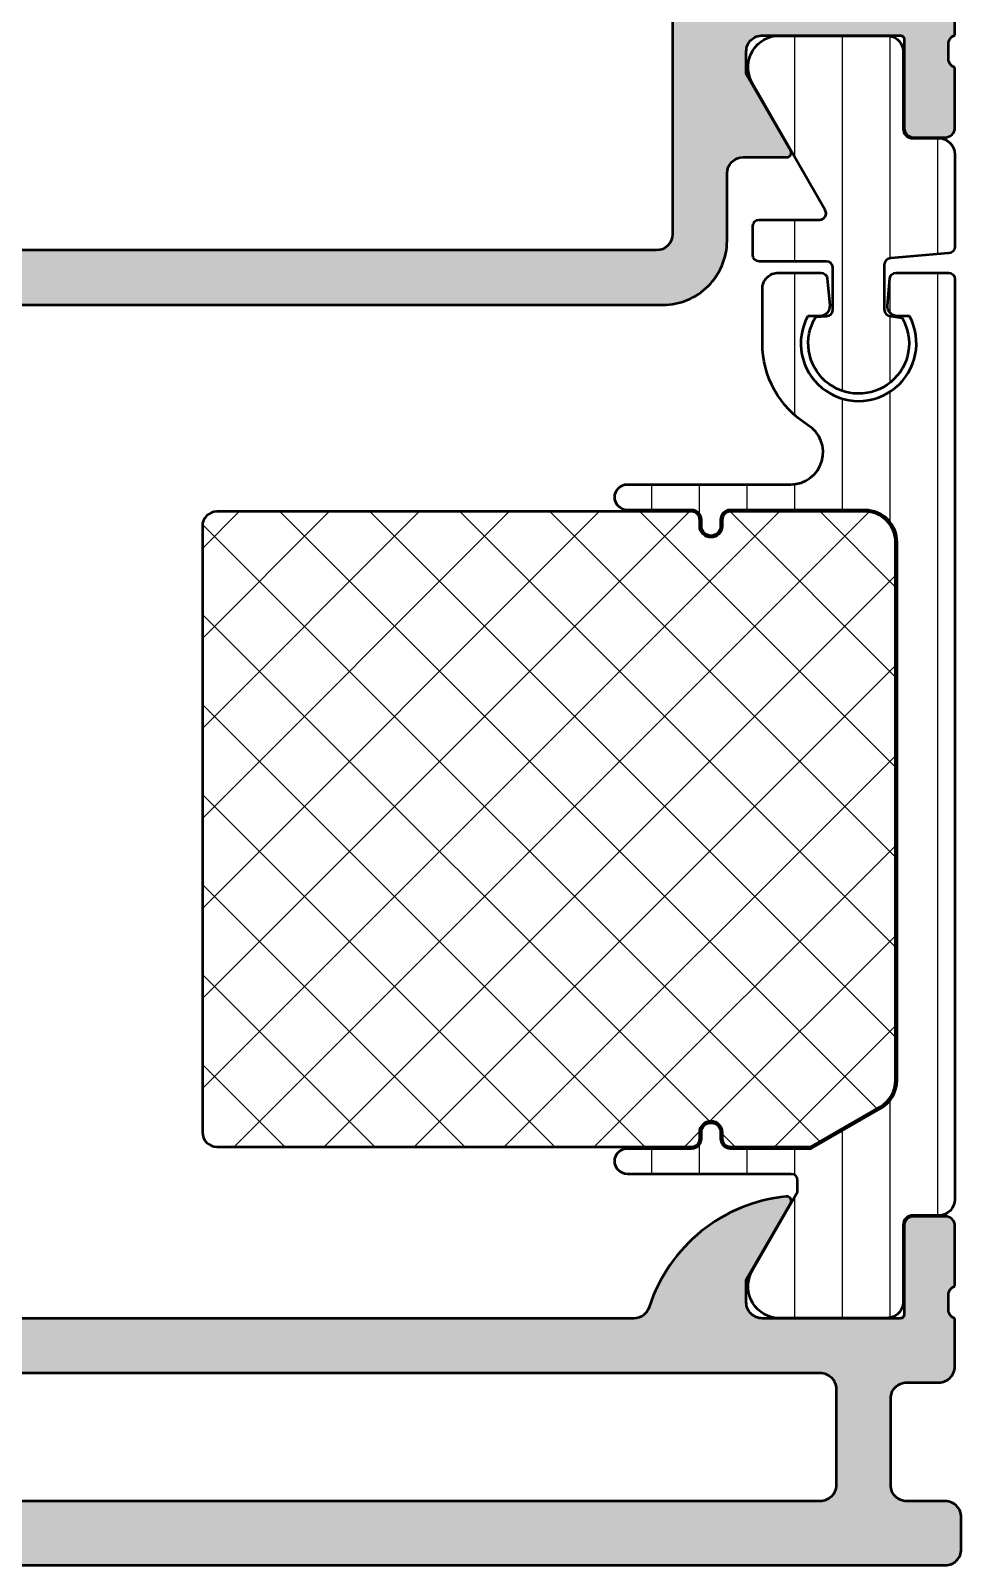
# Model space of a CAD drawing. Extents: x 20 to 78, y 3 to 75.
# Drawn here: x 49 to 78, y 3 to 50.85 of the extents above; entities that cross this region are included whole.
import ezdxf

# ---------------------------------------------------------------- set-up
doc = ezdxf.new("R2010")
doc.units = 0
for name, color, linetype, lineweight in [('0S-Alu contour', 7, 'Continuous', 50), ('0S-Alu hatch', 252, 'Continuous', 25), ('0S-Plastic contour', 254, 'Continuous', 50), ('0S-Plastic hatch', 253, 'Continuous', 25), ('0S-PT contour', 91, 'Continuous', 50), ('0S-PT hatch', 103, 'Continuous', 25)]:
    doc.layers.add(name, color=color, linetype=linetype, lineweight=lineweight)
pattern_1 = [(90, (0, 0), (-1.4859, 0), [])]

# ---------------------------------------------------------------- blocks, each defined once
blk = doc.blocks.new('398150__D2F0867B_CA79_4D83_AA23_D057F32A120A_')
at = {"layer": '0S-Alu hatch'}
h = blk.add_hatch(color=256, dxfattribs=at)
edge = h.paths.add_edge_path()
edge.add_line((30.00026401343132, 74.50000104445732), (30.00026401343133, 67.00000104445695))
edge.add_ellipse((29.50029453007857, 66.99997052501573), major_axis=(-0.4999694842842503, 0), ratio=1, start_angle=89.9930054588263, end_angle=180.0034974838206, ccw=False)
edge.add_line((29.50023349491744, 66.500001044457), (20.50026401342631, 66.50000104445625))
edge.add_arc((20.50026401343114, 66.00000104073133), 0.5000000037249209, 90.00000000055367, 179.993005887432)
edge.add_line((20.00026401343151, 66.00006207587792), (20.00026401343143, 65.70002851026636))
edge.add_arc((20.50026401366356, 65.7000285102766), 0.5000000002321201, 180, 269.9982514709469)
edge.add_line((20.50024875486903, 65.2000285102773), (23.00000000000023, 65.20002851027718))
edge.add_line((23.00000000000023, 65.20002851027718), (23.00000000000035, 58.50003040446583))
edge.add_ellipse((22.4749758030479, 58.0000229818307), major_axis=(-0.7250226410780544, 0), ratio=1, start_angle=136.3989482371629, end_angle=223.6019249855894, ccw=False)
edge.add_line((23.00000762035857, 57.50002356094377), (22.99999999875553, 50.69907664726284))
edge.add_ellipse((22.92116355221252, 50.43155605526973), major_axis=(-0.2788950563274118, 0), ratio=1, start_angle=178.8354106259032, end_angle=253.58012358051332, ccw=False)
edge.add_line((23.20000099875554, 50.42588764727137), (23.20000099875553, 49.97229364727136))
edge.add_ellipse((22.92113290311235, 49.96663298779428), major_axis=(-0.2789255417371579, 0), ratio=1, start_angle=106.4245945553576, end_angle=181.1628700728891, ccw=False)
edge.add_line((22.99999999875554, 49.69908964727134), (22.99999999875553, 47.81907864726282))
edge.add_arc((23.29999999875552, 47.81907864726282), 0.2999999999999971, 180, 270.0000000000013)
edge.add_line((23.29999999875553, 47.51907864726283), (24.27997431779831, 47.51907864726283))
edge.add_arc((24.27997431779831, 47.81907864726284), 0.3000000000000043, 270.0000000000013, 360)
edge.add_line((24.57997431779831, 47.81907864726284), (24.57997431779831, 50.57907664726283))
edge.add_ellipse((24.69997431774081, 50.57907664726283), major_axis=(-0.1199999999424967, 0), ratio=1, start_angle=269.9999999999983, end_angle=360, ccw=False)
edge.add_line((24.69997431774081, 50.69907664720533), (29.00000000000031, 50.69909748777376))
edge.add_ellipse((29.000010320111, 50.19910780788475), major_axis=(-0.4999896799955189, 0), ratio=1, start_angle=179.9988173777202, end_angle=270.00118262198185, ccw=False)
edge.add_line((29.50000000000001, 50.19909748777415), (29.49999999999988, 49.49908528074347))
edge.add_line((29.49999999999988, 49.49908528074347), (28.11175537109272, 47.09457478269572))
edge.add_arc((28.23870596663834, 47.03788439617878), 0.1390332824644127, 155.9366245846284, 266.6097434881934)
edge.add_line((28.23048400878849, 46.89909443601615), (29.59999999875592, 46.89909443601576))
edge.add_ellipse((29.59999999875615, 46.3990944360168), major_axis=(-0.4999999999989626, 0), ratio=1, start_angle=180, end_angle=270.0000000000257, ccw=False)
edge.add_line((30.0999999987551, 46.39909443601681), (30.09999999875603, 44.29876967261841))
edge.add_arc((32.09999999875595, 44.2987696726181), 1.999999999999914, 180, 269.9999999999876)
edge.add_line((32.09999999875551, 42.29876967261819), (68.70000305175542, 42.29876967261779))
edge.add_arc((68.70000305175616, 44.29876967261841), 2.000000000000618, 269.9999999999789, 360)
edge.add_line((70.70000305175677, 44.29876967261841), (70.70000305175678, 46.39909443601569))
edge.add_ellipse((71.20000305175651, 46.39909443601597), major_axis=(-0.49999999999973, 0), ratio=1, start_angle=270.00000000004724, end_angle=360, ccw=False)
edge.add_line((71.2000030517561, 46.89909443601569), (72.56953430175747, 46.89909443601581))
edge.add_arc((72.56129753257002, 47.03789339212072), 0.1390431392858264, 273.3961299493354, 384.0575019778553)
edge.add_line((72.68826293945314, 47.09457478269528), (71.30001831054585, 49.49908528074314))
edge.add_line((71.30001831054585, 49.49908528074314), (71.30001831054632, 50.199097487784))
edge.add_ellipse((71.8000030538529, 50.19911274795955), major_axis=(-0.4999847435394781, 0), ratio=1, start_angle=-90.00699432659928, end_angle=0.0017487408159126971, ccw=False)
edge.add_line((71.80006408900441, 50.69909748777362), (76.10002873271398, 50.69907664720528))
edge.add_ellipse((76.100028732714, 50.57907664720527), major_axis=(-0.1199999999999974, 0), ratio=1, start_angle=180, end_angle=270.00000000000676, ccw=False)
edge.add_line((76.220028732714, 50.57907664720527), (76.22002873271398, 47.81907864720526))
edge.add_arc((76.52002873271398, 47.81907864720525), 0.2999999999999943, 180, 270)
edge.add_line((76.52002873271398, 47.51907864720526), (77.50000305175676, 47.51907864720527))
edge.add_arc((77.50000305175678, 47.81907864720527), 0.3000000000000078, 269.9999999999973, 360)
edge.add_line((77.80000305175679, 47.81907864720527), (77.80000305175678, 49.69908964721379))
edge.add_ellipse((77.87887014739992, 49.96663298773672), major_axis=(-0.2789255417371315, 0), ratio=1, start_angle=-1.1628700728924741, end_angle=73.57540544464848, ccw=False)
edge.add_line((77.60000205175677, 49.97229364721381), (77.60000205175677, 50.42588764721378))
edge.add_ellipse((77.87883949829981, 50.43155605521215), major_axis=(-0.2788950563274235, 0), ratio=1, start_angle=-73.58012358050843, end_angle=1.16458937409692, ccw=False)
edge.add_line((77.80000305175678, 50.69907664720527), (77.80000305175827, 59.50001630324557))
edge.add_arc((76.80000305164091, 59.50001630324512), 1.000000000117344, 0, 90.00087426481947)
edge.add_line((76.79998779284129, 60.50001630324605), (76.30000305175736, 60.50001630324591))
edge.add_line((76.30000305175736, 60.50001630324591), (76.30000305175794, 58.00001630324593))
edge.add_ellipse((75.29991565428485, 58.00010370070825), major_axis=(-1.000087401291919, 0), ratio=1, start_angle=90.00501389831152, end_angle=179.9949929319336, ccw=False)
edge.add_line((75.30000317096703, 57.00001630324559), (73.99995434284199, 57.00001630324594))
edge.add_ellipse((74.00001314057084, 58.00007510097467), major_axis=(-1.000058799457211, 0), ratio=1, start_angle=0.0033686637580103707, end_angle=89.99663133636528, ccw=False)
edge.add_line((72.99995434284212, 58.00001630324366), (72.99995434284197, 65.00001630464119))
edge.add_ellipse((73.52492478227374, 65.49998470621253), major_axis=(-0.7249568020558169, 0), ratio=1, start_angle=-43.60785378749159, end_angle=43.602621782706706, ccw=False)
edge.add_line((73.00000000000021, 66.00000104374767), (72.99999999999945, 72.00000104445623))
edge.add_ellipse((74.00005492741286, 71.99994611704346), major_axis=(-1.000054928921843, 0), ratio=1, start_angle=270.00314693606, end_angle=359.99685306376585, ccw=False)
edge.add_line((74.00000000000036, 73.00000104445687), (75.30000305175837, 73.00000104445633))
edge.add_ellipse((75.29997722375064, 71.99997521644913), major_axis=(-1.00002582834073, 0), ratio=1, start_angle=180.0014797973691, end_angle=269.99852020238484, ccw=False)
edge.add_line((76.30000305175784, 72.00000104445257), (76.30000305175724, 70.5000010444568))
edge.add_line((76.30000305175724, 70.5000010444568), (76.89999389648327, 70.50000104445729))
edge.add_line((76.89999389648327, 70.50000104445729), (78.00000000000045, 71.60000714797133))
edge.add_line((78.00000000000045, 71.60000714797133), (78, 75.00000104445695))
edge.add_line((78, 75.00000104445695), (30.5002640134316, 75.00000104445675))
edge.add_arc((30.50028493701999, 74.49998012086807), 0.5000209240264388, 90.00239756628095, 179.9976024336429)
edge = h.paths.add_edge_path()
edge.add_ellipse((32.20029758276723, 72.49998883742502), major_axis=(-0.5000305185099218, 0), ratio=1, start_angle=270.003496844035, end_angle=359.99650315784504, ccw=False)
edge.add_line((32.20026706518374, 73.00001935500367), (70.80001220309043, 72.99998883763575))
edge.add_ellipse((70.80004272253704, 72.50001935407288), major_axis=(-0.499969484494379, 0), ratio=1, start_angle=179.9930054594119, end_angle=270.00349748442494, ccw=False)
edge.add_line((71.3000122033059, 72.49995831891688), (71.30001220703129, 56.80001172560853))
edge.add_arc((72.80001220703072, 56.80001172560853), 1.499999999999431, 180, 270.0000000000005)
edge.add_line((72.80001220703073, 55.30001172560909), (75.3000030517578, 55.30001172560909))
edge.add_ellipse((75.30000305175776, 54.80001172560949), major_axis=(-0.4999999999996101, 0), ratio=1, start_angle=180, end_angle=269.9999999999951, ccw=False)
edge.add_line((75.80000305175736, 54.80001172560943), (75.80000305175713, 52.89909748777348))
edge.add_ellipse((75.30000305175753, 52.89909748777348), major_axis=(-0.499999999999595, 0), ratio=1, start_angle=90.00000000000807, end_angle=180, ccw=False)
edge.add_line((75.3000030517576, 52.39909748777389), (70.00092949662229, 52.39909748777379))
edge.add_arc((70.0009274475944, 51.39818835071697), 1.000909137058925, 89.99988270598647, 180.0001172906019)
edge.add_line((69.00001831053758, 51.39818630168687), (69.00000305175676, 44.49874220679731))
edge.add_ellipse((68.49999232068394, 44.49878345703477), major_axis=(-0.5000107327743628, 0), ratio=1, start_angle=90.0012296638372, end_angle=179.9952731724382, ccw=False)
edge.add_line((68.50000305175561, 43.99877272437556), (32.29999795146663, 43.99877272437539))
edge.add_ellipse((32.30000868249467, 44.49878140969596), major_axis=(-0.5000086854357254, 0), ratio=1, start_angle=0.004726827561796654, end_angle=89.99877033612711, ccw=False)
edge.add_line((31.79999999876049, 44.4987401596273), (31.79998473998023, 51.39909849235003))
edge.add_arc((30.80001000428273, 51.39907729498472), 0.9999747359221768, 0.0012145502538139, 90.0014491386028)
edge.add_line((30.79998471268178, 52.39905203058706), (25.20000326079588, 52.40035079152082))
edge.add_ellipse((25.20000326079585, 52.90035079152067), major_axis=(-0.4999999999998508, 0), ratio=1, start_angle=0, end_angle=90.00000000000409, ccw=False)
edge.add_line((24.70000326079599, 52.90035079152062), (24.70000326079591, 54.20001562593386))
edge.add_line((24.70000326079591, 54.20001562593386), (25.5000076203586, 55.000019985496))
edge.add_line((25.5000076203586, 55.000019985496), (25.50000762035863, 61.00002598385842))
edge.add_line((25.50000762035863, 61.00002598385842), (24.70000326079619, 61.80003034342095))
edge.add_line((24.70000326079619, 61.80003034342095), (24.70001455071076, 64.30001429658894))
edge.add_ellipse((25.20001455071041, 64.30001325148731), major_axis=(-0.5000000000007426, 0), ratio=1, start_angle=270.00000000014575, end_angle=359.9998802401752, ccw=False)
edge.add_line((25.20001455070914, 64.80001325148805), (30.70026706512218, 64.80001325141924))
edge.add_arc((30.70027874519626, 65.80000157141228), 0.9999883200612565, 269.9993307732342, 360.000669226757)
edge.add_line((31.70026706518931, 65.80001325148848), (31.70026706518857, 72.5000193549921))
at = {"layer": '0S-Alu contour', "color": 7}
for points in [[(76.30000305175784, 72.00000104445257), (76.30000305175724, 70.5000010444568), (76.89999389648327, 70.50000104445729), (78.00000000000045, 71.60000714797133), (78, 75.00000104445695), (30.5002640134316, 75.00000104445675)], [(30.00026401343132, 74.50000104445732), (30.00026401343133, 67.00000104445695)], [(32.20026706518374, 73.00001935500367), (70.80001220309043, 72.99998883763575)], [(74.00000000000036, 73.00000104445687), (75.30000305175837, 73.00000104445633)], [(31.70026706518931, 65.80001325148848), (31.70026706518857, 72.5000193549921)], [(71.3000122033059, 72.49995831891688), (71.30001220703129, 56.80001172560853)], [(73.00000000000021, 66.00000104374767), (72.99999999999945, 72.00000104445623)], [(29.50023349491744, 66.500001044457), (20.50026401342631, 66.50000104445625)], [(20.00026401343151, 66.00006207587792), (20.00026401343143, 65.70002851026636)], [(20.50024875486903, 65.2000285102773), (23.00000000000023, 65.20002851027718), (23.00000000000035, 58.50003040446583)], [(25.20001455070914, 64.80001325148805), (30.70026706512218, 64.80001325141924)], [(72.99995434284212, 58.00001630324366), (72.99995434284197, 65.00001630464119)], [(24.70000326079599, 52.90035079152062), (24.70000326079591, 54.20001562593386), (25.5000076203586, 55.000019985496), (25.50000762035863, 61.00002598385842), (24.70000326079619, 61.80003034342095), (24.70001455071076, 64.30001429658894)], [(76.79998779284129, 60.50001630324605), (76.30000305175736, 60.50001630324591), (76.30000305175794, 58.00001630324593)], [(77.80000305175678, 50.69907664720527), (77.80000305175827, 59.50001630324557)], [(23.00000762035857, 57.50002356094377), (22.99999999875553, 50.69907664726284)], [(75.30000317096703, 57.00001630324559), (73.99995434284199, 57.00001630324594)], [(72.80001220703073, 55.30001172560909), (75.3000030517578, 55.30001172560909)], [(75.80000305175736, 54.80001172560943), (75.80000305175713, 52.89909748777348)], [(30.79998471268178, 52.39905203058706), (25.20000326079588, 52.40035079152082)], [(75.3000030517576, 52.39909748777389), (70.00092949662229, 52.39909748777379)], [(31.79999999876049, 44.4987401596273), (31.79998473998023, 51.39909849235003)], [(69.00001831053758, 51.39818630168687), (69.00000305175676, 44.49874220679731)], [(23.20000099875554, 50.42588764727137), (23.20000099875553, 49.97229364727136)], [(24.57997431779831, 47.81907864726284), (24.57997431779831, 50.57907664726283)], [(24.69997431774081, 50.69907664720533), (29.00000000000031, 50.69909748777376)], [(71.80006408900441, 50.69909748777362), (76.10002873271398, 50.69907664720528)], [(76.220028732714, 50.57907664720527), (76.22002873271398, 47.81907864720526)], [(77.60000205175677, 49.97229364721381), (77.60000205175677, 50.42588764721378)], [(29.50000000000001, 50.19909748777415), (29.49999999999988, 49.49908528074347), (28.11175537109272, 47.09457478269572)], [(72.68826293945314, 47.09457478269528), (71.30001831054585, 49.49908528074314), (71.30001831054632, 50.199097487784)], [(22.99999999875554, 49.69908964727134), (22.99999999875553, 47.81907864726282)], [(77.80000305175679, 47.81907864720527), (77.80000305175678, 49.69908964721379)], [(23.29999999875553, 47.51907864726283), (24.27997431779831, 47.51907864726283)], [(76.52002873271398, 47.51907864720526), (77.50000305175676, 47.51907864720527)], [(28.23048400878849, 46.89909443601615), (29.59999999875592, 46.89909443601576)], [(71.2000030517561, 46.89909443601569), (72.56953430175747, 46.89909443601581)], [(30.0999999987551, 46.39909443601681), (30.09999999875603, 44.29876967261841)], [(70.70000305175677, 44.29876967261841), (70.70000305175678, 46.39909443601569)], [(68.50000305175561, 43.99877272437556), (32.29999795146663, 43.99877272437539)], [(32.09999999875551, 42.29876967261819), (68.70000305175542, 42.29876967261779)]]:
    blk.add_lwpolyline(points, dxfattribs=at)
for centre, radius, start, end in [((30.50028493701999, 74.49998012086807), 0.5000209240264388, 90.00239756628095, 179.9976024336429), ((20.50026401343114, 66.00000104073133), 0.5000000037249209, 90.00000000055367, 179.993005887432), ((20.50026401366356, 65.7000285102766), 0.5000000002321201, 180, 269.9982514709469), ((30.70027874519626, 65.80000157141228), 0.9999883200612565, 269.9993307732342, 0.0006692267570559), ((76.80000305164091, 59.50001630324512), 1.000000000117344, 0, 90.00087426481947), ((72.80001220703072, 56.80001172560853), 1.499999999999431, 180, 270.0000000000005), ((30.80001000428273, 51.39907729498472), 0.9999747359221768, 0.0012145502538139, 90.0014491386028), ((70.0009274475944, 51.39818835071697), 1.000909137058925, 89.99988270598647, 180.0001172906019), ((23.29999999875552, 47.81907864726282), 0.2999999999999971, 180, 270.0000000000013), ((24.27997431779831, 47.81907864726284), 0.3000000000000043, 270.0000000000013, 0), ((76.52002873271398, 47.81907864720525), 0.2999999999999943, 180, 270), ((77.50000305175678, 47.81907864720527), 0.3000000000000078, 269.9999999999973, 0), ((28.23870596663834, 47.03788439617878), 0.1390332824644127, 155.9366245846284, 266.6097434881934), ((72.56129753257002, 47.03789339212072), 0.1390431392858264, 273.3961299493354, 24.05750197785528), ((32.09999999875595, 44.2987696726181), 1.999999999999914, 180, 269.9999999999876), ((68.70000305175616, 44.29876967261841), 2.000000000000618, 269.9999999999789, 0)]:
    blk.add_arc(centre, radius, start, end, dxfattribs=at)
at = {"layer": '0S-Alu contour', "color": 7, "extrusion": (0, 0, -1)}
for centre, radius, start, end in [((-32.20029758276723, 72.49998883742502), 0.5000305185099218, 0.003496842154942, 89.99650315596499), ((-70.80004272253704, 72.50001935407288), 0.499969484494379, 89.99650251557507, 180.0069945405882), ((-74.00005492741286, 71.99994611704346), 1.000054928921843, 0.0031469362341623, 89.99685306394004), ((-75.29997722375064, 71.99997521644913), 1.00002582834073, 90.00147979761515, 179.9985202026309), ((-29.50029453007857, 66.99997052501573), 0.4999694842842503, 179.9965025161794, 270.0069945411737), ((-73.52492478227374, 65.49998470621253), 0.7249568020558171, 316.3973782172933, 43.60785378749162), ((-25.20001455071041, 64.30001325148731), 0.5000000000007426, 0.0001197598248263, 89.99999999985424), ((-22.4749758030479, 58.0000229818307), 0.7250226410780546, 136.3980750144106, 223.6010517628371), ((-74.00001314057084, 58.00007510097467), 1.000058799457211, 270.0033686636347, 359.996631336242), ((-75.29991565428485, 58.00010370070825), 1.000087401291919, 180.0050070680665, 269.9949861016885), ((-75.30000305175776, 54.80001172560949), 0.4999999999996101, 90.00000000000487, 180), ((-25.20000326079585, 52.90035079152067), 0.4999999999998508, 269.9999999999959, 0), ((-75.30000305175753, 52.89909748777348), 0.499999999999595, 180, 269.9999999999919), ((-22.92116355221252, 50.43155605526973), 0.2788950563274118, 106.4198764194867, 181.1645893740969), ((-24.69997431774081, 50.57907664726283), 0.1199999999424968, 0, 90.0000000000017), ((-29.000010320111, 50.19910780788475), 0.4999896799955189, 89.99881737801816, 180.0011826222798), ((-71.8000030538529, 50.19911274795955), 0.4999847435394782, 359.9982512591841, 90.00699432659925), ((-76.100028732714, 50.57907664720527), 0.1199999999999974, 89.99999999999324, 180), ((-77.87883949829981, 50.43155605521215), 0.2788950563274235, 358.8354106259031, 73.58012358050841), ((-22.92113290311235, 49.96663298779428), 0.2789255417371579, 178.8371299271109, 253.5754054446424), ((-77.87887014739992, 49.96663298773672), 0.2789255417371315, 286.4245945553515, 1.162870072892493), ((-29.59999999875615, 46.3990944360168), 0.4999999999989626, 89.99999999997434, 180), ((-71.20000305175651, 46.39909443601597), 0.49999999999973, 0, 89.99999999995278), ((-32.30000868249467, 44.49878140969596), 0.5000086854357254, 270.001229663873, 359.9952731724382), ((-68.49999232068394, 44.49878345703477), 0.5000107327743628, 180.0047268275618, 269.9987703361628)]:
    blk.add_arc(centre, radius, start, end, dxfattribs=at)
blk = doc.blocks.new('284683__12D2D181_F565_4553_939E_35714365F289___08790AD2_C7F4_4F37_9136_DE79C439C509_')
at = {"layer": '0S-Plastic hatch'}
h = blk.add_hatch(dxfattribs=at)
h.set_pattern_fill('ANSI31', color=256, scale=0.4680000000000001, angle=45, style=0)
h.set_pattern_definition(pattern_1)
edge = h.paths.add_edge_path()
edge.add_ellipse((77.59959904050699, 44.10790883706058), major_axis=(-0.2004043941907312, 0), ratio=1, start_angle=90.11637972490922, end_angle=179.8879914961055, ccw=False)
edge.add_line((77.6000061035128, 43.90750485628508), (75.800003051755, 43.75000363558195))
edge.add_arc((75.80040730920066, 43.54960246015255), 0.2004015831713134, 90.1155792325416, 179.8887919884801)
edge.add_line((75.6000061035128, 43.5499914285507), (75.6000061035128, 42.1499956247177))
edge.add_arc((75.80041009370844, 42.15038739279214), 0.2004043731273281, 180.1120068946615, 269.8858075365129)
edge.add_line((75.80001068114952, 41.94998341768644), (76.15500640868858, 41.89329880745714))
edge.add_ellipse((74.80162840503338, 41.09855972712648), major_axis=(-1.569471957883447, 0), ratio=1, start_angle=-31.62984568939322, end_angle=210.4225739104801, ccw=False)
edge.add_line((73.4652954303844, 41.92163712776888), (73.80000305175498, 41.94998341768644))
edge.add_arc((73.79960645991959, 42.15038457217621), 0.2004015469149797, 270.1133876137157, 359.8887979551078)
edge.add_line((74.0000076293917, 42.14999562471769), (74.0000076293917, 43.4500158426132))
edge.add_arc((73.79964546471413, 43.44963533894026), 0.2003625259806087, 0.1088091076223094, 89.89556244690863)
edge.add_line((73.80001068114953, 43.64999753206633), (71.70001220702842, 43.64999753206633))
edge.add_ellipse((71.7004087988638, 43.85039868655606), major_axis=(-0.2004015469149486, 0), ratio=1, start_angle=0.1112020448888984, end_angle=89.88661238628828, ccw=False)
edge.add_line((71.5000076293917, 43.85000973909757), (71.5000076293917, 44.75000363558195))
edge.add_ellipse((71.70042975298611, 44.74959373480043), major_axis=(-0.2004225427559049, 0), ratio=1, start_angle=270.11936600596493, end_angle=359.88281956285897, ccw=False)
edge.add_line((71.70001220702842, 44.95001584261321), (73.58757734991065, 44.9500158426132))
edge.add_arc((73.58757734991065, 45.1500158426132), 0.2000000000000011, 270, 389.8798401838257)
edge.add_line((73.76099176806225, 45.24965237997346), (71.51452155365553, 49.15956670906828))
edge.add_ellipse((72.35577420264687, 49.70020163434544), major_axis=(-0.9999960709244738, 0), ratio=1, start_angle=-81.8183919481001, end_angle=32.727016099840796, ccw=False)
edge.add_line((72.21346355365552, 50.69001970906828), (75.69000505175528, 50.69001981465415))
edge.add_ellipse((75.69000769138033, 50.19002383721552), major_axis=(-0.4999959774455975, 0), ratio=1, start_angle=179.9996975182268, end_angle=270.00030248118344, ccw=False)
edge.add_line((76.19000366881896, 50.19002119758534), (76.18967172416104, 47.79006430848133))
edge.add_arc((76.4896717212915, 47.79002281465414), 0.2999999999999989, 179.9920752627072, 269.9999925343822)
edge.add_line((76.48967168220162, 47.49002281465414), (77.30000311690479, 47.49002270906828))
edge.add_ellipse((77.300003051755, 46.99002270906828), major_axis=(-0.5000000000000043, 0), ratio=1, start_angle=180, end_angle=269.99999253438386, ccw=False)
edge.add_line((77.800003051755, 46.99002270906829), (77.80000305175498, 44.10751706331633))
at = {"layer": '0S-Plastic contour', "color": 7}
for points in [[(72.21346355365552, 50.69001970906828), (75.69000505175528, 50.69001981465415)], [(76.19000366881896, 50.19002119758534), (76.18967172416104, 47.79006430848133)], [(73.76099176806225, 45.24965237997346), (71.51452155365553, 49.15956670906828)], [(76.48967168220162, 47.49002281465414), (77.30000311690479, 47.49002270906828)], [(77.800003051755, 46.99002270906829), (77.80000305175498, 44.10751706331633)], [(71.5000076293917, 43.85000973909757), (71.5000076293917, 44.75000363558195)], [(71.70001220702842, 44.95001584261321), (73.58757734991065, 44.9500158426132)], [(73.80001068114953, 43.64999753206633), (71.70001220702842, 43.64999753206633)], [(75.6000061035128, 43.5499914285507), (75.6000061035128, 42.1499956247177)], [(77.6000061035128, 43.90750485628508), (75.800003051755, 43.75000363558195)], [(74.0000076293917, 42.14999562471769), (74.0000076293917, 43.4500158426132)], [(73.4652954303844, 41.92163712776888), (73.80000305175498, 41.94998341768644)], [(75.80001068114952, 41.94998341768644), (76.15500640868858, 41.89329880745714)]]:
    blk.add_lwpolyline(points, dxfattribs=at)
at = {"layer": '0S-Plastic contour', "color": 7, "extrusion": (0, 0, -1)}
for centre, radius, start, end in [((-72.35577420264687, 49.70020163434544), 0.9999960709244738, 327.2729839001592, 81.81839194810016), ((-75.69000769138033, 50.19002383721552), 0.4999959774455975, 89.99969751881657, 180.0003024817733), ((-77.300003051755, 46.99002270906828), 0.5000000000000043, 90.00000746561616, 180), ((-71.70042975298611, 44.74959373480043), 0.2004225427559049, 0.1171804371410508, 89.88063399403507), ((-77.59959904050699, 44.10790883706058), 0.2004043941907312, 180.1120085038947, 269.8836202750908), ((-71.7004087988638, 43.85039868655606), 0.2004015469149486, 270.1133876137118, 359.8887979551111), ((-74.80162840503338, 41.09855972712648), 1.569471957883447, 149.5774260895199, 31.62984568939319)]:
    blk.add_arc(centre, radius, start, end, dxfattribs=at)
at = {"layer": '0S-Plastic contour', "color": 7}
for centre, radius, start, end in [((76.4896717212915, 47.79002281465414), 0.2999999999999989, 179.9920752627072, 269.9999925343822), ((73.58757734991065, 45.1500158426132), 0.2000000000000011, 270, 29.87984018382567), ((73.79964546471413, 43.44963533894026), 0.2003625259806087, 0.1088091076223094, 89.89556244690863), ((75.80040730920066, 43.54960246015255), 0.2004015831713134, 90.1155792325416, 179.8887919884801), ((73.79960645991959, 42.15038457217621), 0.2004015469149797, 270.1133876137157, 359.8887979551078), ((75.80041009370844, 42.15038739279214), 0.2004043731273281, 180.1120068946615, 269.8858075365129)]:
    blk.add_arc(centre, radius, start, end, dxfattribs=at)
blk = doc.blocks.new('284683__A7CD71F3_2886_4EA1_B810_29D9717FC6D6___F12095E0_3F75_4783_B0CC_57A3AD4FC6D6_')
at = {"layer": '0S-Plastic hatch'}
h = blk.add_hatch(dxfattribs=at)
h.set_pattern_fill('ANSI31', color=256, scale=0.4680000000000001, angle=45, style=0)
h.set_pattern_definition(pattern_1)
edge = h.paths.add_edge_path()
edge.add_line((77.80000915527378, 43.09997245937769), (77.8000030368265, 14.41001670803065))
edge.add_ellipse((77.30000303682652, 14.41001681466111), major_axis=(-0.499999999999983, 0), ratio=1, start_angle=90, end_angle=179.9999877758218, ccw=False)
edge.add_line((77.30000303682651, 13.91001681466113), (76.48967171842168, 13.91001681466113))
edge.add_arc((76.48967171842166, 13.61001681466113), 0.3000000000000024, 89.99999999999729, 180)
edge.add_line((76.18967171842166, 13.61001681466113), (76.19000366881869, 11.21001843172482))
edge.add_ellipse((75.69000769138006, 11.21001579209975), major_axis=(-0.4999959774455975, 0), ratio=1, start_angle=89.99969751881491, end_angle=180.0003024817733, ccw=False)
edge.add_line((75.690005051755, 10.71001981466113), (72.21346355365553, 10.71001981466113))
edge.add_ellipse((72.35577420264688, 11.69983788938398), major_axis=(-0.9999960709244813, 0), ratio=1, start_angle=-32.72701609983977, end_angle=81.81839194810021, ccw=False)
edge.add_line((71.51452155365553, 12.24047281466112), (72.89999999999716, 14.64019220544363))
edge.add_line((72.89999999999716, 14.64019220544363), (72.89999999999716, 14.99998471965672))
edge.add_arc((72.69999999999717, 14.99998471965677), 0.1999999999999887, 0, 89.99999999998371)
edge.add_line((72.69999999999723, 15.19998471965676), (67.60001220702841, 15.19998471965679))
edge.add_ellipse((67.60001220702841, 15.59997861614115), major_axis=(-0.3999938964843608, 0), ratio=1, start_angle=-90, end_angle=90, ccw=False)
edge.add_line((67.60001220702841, 15.99997251262551), (69.60001525878627, 15.99997251262563))
edge.add_arc((69.60001525878613, 16.29997251262538), 0.2999999999999825, 270.0000000000271, 360)
edge.add_line((69.90001525878611, 16.29997251262538), (69.90001525878611, 16.4999725126254))
edge.add_ellipse((70.20001068114945, 16.4999725126254), major_axis=(-0.2999954223633381, 0), ratio=1, start_angle=180, end_angle=360, ccw=False)
edge.add_line((70.50000610351279, 16.4999725126254), (70.50000610351279, 16.29997251262547))
edge.add_arc((70.80000610351286, 16.29997251262547), 0.3000000000000682, 180, 270)
edge.add_line((70.80000610351286, 15.9999725126254), (73.32622375487998, 15.9999725126254))
edge.add_line((73.32622375487998, 15.9999725126254), (75.49992675780962, 17.25470426022015))
edge.add_arc((74.99992048209128, 18.12081257375531), 1.000074940458192, 299.997936363888, 359.9988858904897)
edge.add_line((75.99999542236041, 18.1207931274075), (76.00000803241554, 34.89999584555632))
edge.add_arc((75.00000803241613, 34.89999692668791), 0.9999999999999939, 359.9999380557947, 450.0000000000016)
edge.add_line((75.0000080324161, 35.8999969266879), (70.80000610351274, 35.8999969266879))
edge.add_arc((70.80000610351284, 35.59999692668784), 0.300000000000054, 90.000000000019, 180)
edge.add_line((70.50000610351279, 35.59999692668784), (70.50000610351267, 35.3999969266879))
edge.add_ellipse((70.20001068114945, 35.3999969266879), major_axis=(-0.2999954223632244, 0), ratio=1, start_angle=0, end_angle=180, ccw=False)
edge.add_line((69.90001525878623, 35.3999969266879), (69.90001525878623, 35.59999692668795))
edge.add_arc((69.60001525878627, 35.59999692668783), 0.299999999999954, 0, 90.00000000002171)
edge.add_line((69.60001525878616, 35.89999692668778), (67.60001220702841, 35.89999692668793))
edge.add_ellipse((67.60001220702841, 36.29999082317234), major_axis=(-0.3999938964844105, 0), ratio=1, start_angle=-90, end_angle=90, ccw=False)
edge.add_line((67.60001220702841, 36.69998471965675), (72.69281910557643, 36.69998471965676))
edge.add_arc((72.69281910557643, 37.69998471965671), 0.9999999999999452, 269.9999999999992, 418.2116693563893)
edge.add_ellipse((74.79994985772318, 41.09998471868006), major_axis=(-3.000000000000209, 0), ratio=1, start_angle=-0.003997086741776457, end_angle=58.211669356388086, ccw=False)
edge.add_line((71.79994986502314, 41.10019400565227), (71.80000915527049, 42.79997251262546))
edge.add_ellipse((72.30000915527067, 42.79997251262539), major_axis=(-0.5000000000001849, 0), ratio=1, start_angle=269.9999999999951, end_angle=360, ccw=False)
edge.add_line((72.30000915527071, 43.29997251262557), (73.62602452675507, 43.29997251262556))
edge.add_ellipse((73.62602452675507, 43.09997251262556), major_axis=(-0.1999999999999957, 0), ratio=1, start_angle=185.0001565526414, end_angle=270, ccw=False)
edge.add_line((73.82526341874453, 43.11740420556734), (73.898867493258, 42.2761322590696))
edge.add_ellipse((73.60000915527375, 42.24998471965689), major_axis=(-0.3000000000000717, 0), ratio=1, start_angle=89.99999999999733, end_angle=185.0001565526466, ccw=False)
edge.add_line((73.60000915527374, 41.94998471965682), (73.21328669298398, 41.94998471965676))
edge.add_arc((74.79994985772296, 41.09998471868008), 1.799999999999962, 151.8213572242008, 388.1786427757992)
edge.add_line((76.38661302246194, 41.94998471965676), (76.00000915527373, 41.94998471965687))
edge.add_ellipse((76.0000091552737, 42.24998471965693), major_axis=(-0.3000000000000611, 0), ratio=1, start_angle=-5.000156552634678, end_angle=90.00000000000551, ccw=False)
edge.add_line((75.70115081728946, 42.27613225906958), (75.77475489180281, 43.11740420556728))
edge.add_ellipse((75.97399378379248, 43.09997251262537), major_axis=(-0.2000000000002267, 0), ratio=1, start_angle=269.99999999999187, end_angle=354.9998434473279, ccw=False)
edge.add_line((75.9739937837925, 43.29997251262559), (77.60000915527374, 43.29997251262558))
edge.add_ellipse((77.60000915527378, 43.09997251262558), major_axis=(-0.2000000000000028, 0), ratio=1, start_angle=180.0000152727673, end_angle=270.0000000000122, ccw=False)
at = {"layer": '0S-Plastic contour', "color": 7}
for points in [[(72.30000915527071, 43.29997251262557), (73.62602452675507, 43.29997251262556)], [(73.82526341874453, 43.11740420556734), (73.898867493258, 42.2761322590696)], [(75.70115081728946, 42.27613225906958), (75.77475489180281, 43.11740420556728)], [(75.9739937837925, 43.29997251262559), (77.60000915527374, 43.29997251262558)], [(77.80000915527378, 43.09997245937769), (77.8000030368265, 14.41001670803065)], [(71.79994986502314, 41.10019400565227), (71.80000915527049, 42.79997251262546)], [(73.60000915527374, 41.94998471965682), (73.21328669298398, 41.94998471965676)], [(76.38661302246194, 41.94998471965676), (76.00000915527373, 41.94998471965687)], [(67.60001220702841, 36.69998471965675), (72.69281910557643, 36.69998471965676)], [(69.60001525878616, 35.89999692668778), (67.60001220702841, 35.89999692668793)], [(75.0000080324161, 35.8999969266879), (70.80000610351274, 35.8999969266879)], [(69.90001525878623, 35.3999969266879), (69.90001525878623, 35.59999692668795)], [(70.50000610351279, 35.59999692668784), (70.50000610351267, 35.3999969266879)], [(75.99999542236041, 18.1207931274075), (76.00000803241554, 34.89999584555632)], [(70.80000610351286, 15.9999725126254), (73.32622375487998, 15.9999725126254), (75.49992675780962, 17.25470426022015)], [(69.90001525878611, 16.29997251262538), (69.90001525878611, 16.4999725126254)], [(70.50000610351279, 16.4999725126254), (70.50000610351279, 16.29997251262547)], [(67.60001220702841, 15.99997251262551), (69.60001525878627, 15.99997251262563)], [(72.69999999999723, 15.19998471965676), (67.60001220702841, 15.19998471965679)], [(71.51452155365553, 12.24047281466112), (72.89999999999716, 14.64019220544363), (72.89999999999716, 14.99998471965672)], [(77.30000303682651, 13.91001681466113), (76.48967171842168, 13.91001681466113)], [(76.18967171842166, 13.61001681466113), (76.19000366881869, 11.21001843172482)], [(75.690005051755, 10.71001981466113), (72.21346355365553, 10.71001981466113)]]:
    blk.add_lwpolyline(points, dxfattribs=at)
at = {"layer": '0S-Plastic contour', "color": 7, "extrusion": (0, 0, -1)}
for centre, radius, start, end in [((-72.30000915527067, 42.79997251262539), 0.5000000000001849, 0, 90.00000000000487), ((-73.62602452675507, 43.09997251262556), 0.1999999999999957, 90, 174.9998434473586), ((-75.97399378379248, 43.09997251262537), 0.2000000000002267, 5.000156552672089, 90.00000000000813), ((-77.60000915527378, 43.09997251262558), 0.2000000000000028, 89.99999999998779, 179.9999847272327), ((-73.60000915527375, 42.24998471965689), 0.3000000000000717, 174.9998434473534, 270.0000000000027), ((-76.0000091552737, 42.24998471965693), 0.3000000000000611, 269.9999999999945, 5.000156552634721), ((-74.79994985772318, 41.09998471868006), 3.000000000000209, 301.7883306436119, 0.0039970867418171), ((-67.60001220702841, 36.29999082317234), 0.3999938964844105, 270, 90), ((-70.20001068114945, 35.3999969266879), 0.2999954223632244, 180, 0), ((-70.20001068114945, 16.4999725126254), 0.2999954223633381, 0, 180), ((-67.60001220702841, 15.59997861614115), 0.3999938964843608, 270, 90), ((-77.30000303682652, 14.41001681466111), 0.499999999999983, 180.0000122241782, 270), ((-72.35577420264688, 11.69983788938398), 0.9999960709244813, 278.1816080518998, 32.72701609983985), ((-75.69000769138006, 11.21001579209975), 0.4999959774455975, 179.9996975182267, 270.0003024811851)]:
    blk.add_arc(centre, radius, start, end, dxfattribs=at)
at = {"layer": '0S-Plastic contour', "color": 7}
for centre, radius, start, end in [((74.79994985772296, 41.09998471868008), 1.799999999999962, 151.8213572242008, 28.1786427757992), ((72.69281910557643, 37.69998471965671), 0.9999999999999452, 269.9999999999992, 58.21166935638935), ((69.60001525878627, 35.59999692668783), 0.299999999999954, 0, 90.00000000002171), ((70.80000610351284, 35.59999692668784), 0.300000000000054, 90.000000000019, 180), ((75.00000803241613, 34.89999692668791), 0.9999999999999939, 359.9999380557947, 90.0000000000016), ((74.99992048209128, 18.12081257375531), 1.000074940458192, 299.997936363888, 359.9988858904897), ((69.60001525878613, 16.29997251262538), 0.2999999999999825, 270.0000000000271, 0), ((70.80000610351286, 16.29997251262547), 0.3000000000000682, 180, 270), ((72.69999999999717, 14.99998471965677), 0.1999999999999887, 0, 89.99999999998371), ((76.48967171842166, 13.61001681466113), 0.3000000000000024, 89.99999999999729, 180)]:
    blk.add_arc(centre, radius, start, end, dxfattribs=at)
blk = doc.blocks.new('399950__F0211F5E_668E_426D_B65B_8E0CF1E55954_')
at = {"layer": '0S-PT hatch'}
h = blk.add_hatch(dxfattribs=at)
h.set_pattern_fill('ANSI37', color=256, scale=0.625, angle=90, style=0)
h.set_pattern_definition([(135, (0, 0), (-1.403165018917055, -1.403165018917055), []), (225, (0, 0), (1.403165018917055, -1.403165018917055), [])])
edge = h.paths.add_edge_path()
edge.add_arc((54.80004010262267, 35.39997360873024), 0.4500233185013549, 89.99999999999909, 180)
edge.add_line((54.35001678412132, 35.39997360873024), (54.35001678412143, 16.49999583056994))
edge.add_arc((54.80004010262181, 16.49999583058196), 0.4500233185003797, 180, 269.9999999998841)
edge.add_line((54.80004010262089, 16.04997251208159), (69.60001525879544, 16.04997251262563))
edge.add_arc((69.60001525878624, 16.29997251262561), 0.249999999999984, 270.0000000021072, 360)
edge.add_line((69.85001525878621, 16.29997251262561), (69.85001525878621, 16.49997251262543))
edge.add_ellipse((70.2000106811495, 16.49997251262541), major_axis=(-0.3499954223632784, 0), ratio=1, start_angle=180, end_angle=360, ccw=False)
edge.add_line((70.55000610351279, 16.49997251262541), (70.55000610351279, 16.29997251262553))
edge.add_arc((70.80000610351291, 16.29997251262552), 0.2500000000001279, 180, 270.0000000000033)
edge.add_line((70.80000610351293, 16.04997251262539), (73.31282866458363, 16.04997251262551))
edge.add_line((73.31282866458363, 16.04997251262551), (75.47488519540451, 17.29798153788357))
edge.add_arc((74.99992048209164, 18.12081257375532), 0.9500749404579465, 299.9949336249641, 360.0000430627042)
edge.add_line((75.94999542254932, 18.12081328781832), (75.95000803241585, 34.89999621274552))
edge.add_arc((75.00000803241603, 34.89999692668805), 0.9500000000000846, 359.9999569457602, 450.0000000000026)
edge.add_line((75.00000803241599, 35.84999692668814), (70.80000610351279, 35.8499969266879))
edge.add_arc((70.8000061035128, 35.59999692668789), 0.2500000000000018, 90.00000000000325, 180)
edge.add_line((70.5500061035128, 35.59999692668789), (70.55000610351279, 35.39999692668802))
edge.add_ellipse((70.2000106811495, 35.39999692668802), major_axis=(-0.3499954223632784, 0), ratio=1, start_angle=0, end_angle=180, ccw=False)
edge.add_line((69.85001525878621, 35.39999692668802), (69.85001525878621, 35.59999692668784))
edge.add_arc((69.60001525878604, 35.59999692668784), 0.2500000000001776, 0, 90)
edge.add_line((69.60001525878604, 35.84999692668802), (54.80004010262268, 35.8499969272316))
at = {"layer": '0S-PT contour', "color": 7}
for points in [[(69.60001525878604, 35.84999692668802), (54.80004010262268, 35.8499969272316)], [(69.85001525878621, 35.39999692668802), (69.85001525878621, 35.59999692668784)], [(70.5500061035128, 35.59999692668789), (70.55000610351279, 35.39999692668802)], [(75.00000803241599, 35.84999692668814), (70.80000610351279, 35.8499969266879)], [(54.35001678412132, 35.39997360873024), (54.35001678412143, 16.49999583056994)], [(75.94999542254932, 18.12081328781832), (75.95000803241585, 34.89999621274552)], [(70.80000610351293, 16.04997251262539), (73.31282866458363, 16.04997251262551), (75.47488519540451, 17.29798153788357)], [(69.85001525878621, 16.29997251262561), (69.85001525878621, 16.49997251262543)], [(70.55000610351279, 16.49997251262541), (70.55000610351279, 16.29997251262553)], [(54.80004010262089, 16.04997251208159), (69.60001525879544, 16.04997251262563)]]:
    blk.add_lwpolyline(points, dxfattribs=at)
for centre, radius, start, end in [((54.80004010262267, 35.39997360873024), 0.4500233185013549, 89.99999999999909, 180), ((69.60001525878604, 35.59999692668784), 0.2500000000001776, 0, 90), ((70.8000061035128, 35.59999692668789), 0.2500000000000018, 90.00000000000325, 180), ((75.00000803241603, 34.89999692668805), 0.9500000000000846, 359.9999569457602, 90.00000000000259), ((74.99992048209164, 18.12081257375532), 0.9500749404579465, 299.9949336249641, 4.30627041987e-05), ((54.80004010262181, 16.49999583058196), 0.4500233185003797, 180, 269.9999999998841), ((69.60001525878624, 16.29997251262561), 0.249999999999984, 270.0000000021072, 0), ((70.80000610351291, 16.29997251262552), 0.2500000000001279, 180, 270.0000000000033)]:
    blk.add_arc(centre, radius, start, end, dxfattribs=at)
at = {"layer": '0S-PT contour', "color": 7, "extrusion": (0, 0, -1)}
for centre, start, end in [((-70.2000106811495, 35.39999692668802), 180, 0), ((-70.2000106811495, 16.49997251262541), 0, 180)]:
    blk.add_arc(centre, 0.3499954223632784, start, end, dxfattribs=at)
blk = doc.blocks.new('396990__AD607889_31BA_4342_9992_C7DE0300BCB6_')
at = {"layer": '0S-Alu hatch'}
h = blk.add_hatch(color=256, dxfattribs=at)
edge = h.paths.add_edge_path()
edge.add_arc((20.49999895554111, 9.000018770190197), 0.4999989555454969, 179.9998803132366, 270.0001196861027)
edge.add_line((20.49999999999721, 8.50001981464579), (29.49999999999695, 8.500019814645796))
edge.add_ellipse((29.49999641797436, 8.000016232623226), major_axis=(-0.500003582035401, 0), ratio=1, start_angle=180.000410467164, end_angle=269.9995895333888, ccw=False)
edge.add_line((29.99999999999694, 8.000019814650631), (29.99999999999695, 3.500312783396199))
edge.add_arc((30.49999895554112, 3.500311738940269), 0.4999989555452624, 179.9998803162818, 270.0001196860962)
edge.add_line((30.49999999999716, 3.000312783396098), (77.49999999999719, 3.000312783396309))
edge.add_arc((77.50000104445304, 3.500311738941064), 0.499998955545846, 269.9998803139234, 360.0001196867634)
edge.add_line((77.99999999999781, 3.500312783402929), (77.99999999999672, 4.500019814646051))
edge.add_arc((77.50000104445259, 4.500020859101921), 0.4999989555452211, 359.9998803162817, 450.0001196861027)
edge.add_line((77.49999999999649, 5.000019814646051), (76.30000305175498, 5.000019814645823))
edge.add_ellipse((76.30000200729894, 5.500018770189989), major_axis=(-0.4999989555452571, 0), ratio=1, start_angle=-0.0001196867632984322, end_angle=90.00011968609778, ccw=False)
edge.add_line((75.80000305175477, 5.500019814651863), (75.8000030517534, 8.200019814645088))
edge.add_ellipse((76.30000200729863, 8.20002085910063), major_axis=(-0.4999989555463282, 0), ratio=1, start_angle=-90.0001196861271, end_angle=0.00011968371831017066, ccw=False)
edge.add_line((76.30000305175494, 8.700019814645868), (77.30000305175476, 8.700019814645856))
edge.add_arc((77.30000409621107, 9.20001877019001), 0.4999989555452446, 269.9998803138729, 360.0001196867634)
edge.add_line((77.80000305175523, 9.200019814651874), (77.80000305175498, 10.7000198146458))
edge.add_ellipse((77.87883949866719, 10.96754040789164), major_axis=(-0.2788950576334151, 0), ratio=1, start_angle=-1.1645893740887914, end_angle=73.58012358050883, ccw=False)
edge.add_line((77.60000205081843, 10.97320881591651), (77.6000020508184, 11.42680281591652))
edge.add_ellipse((77.87887014646161, 11.43246347539357), major_axis=(-0.2789255417371716, 0), ratio=1, start_angle=-73.57540544464479, end_angle=1.1628700728841181, ccw=False)
edge.add_line((77.80000305081843, 11.70000681591653), (77.80000305081843, 13.58001781592501))
edge.add_arc((77.50000305081839, 13.58001781592501), 0.3000000000000399, 0, 90)
edge.add_line((77.50000305081839, 13.88001781592505), (76.52002873177564, 13.88001781592505))
edge.add_arc((76.52002873177564, 13.58001781592504), 0.3000000000000043, 90, 180)
edge.add_line((76.22002873177564, 13.58001781592504), (76.22002873177564, 10.82001981592504))
edge.add_ellipse((76.10002873174666, 10.82001981592503), major_axis=(-0.1200000000289805, 0), ratio=1, start_angle=89.99999999999329, end_angle=180, ccw=False)
edge.add_line((76.10002873174663, 10.70001981589605), (71.800003051755, 10.7000198146458))
edge.add_ellipse((71.79999273164447, 11.20000949453527), major_axis=(-0.4999896799959843, 0), ratio=1, start_angle=-0.001182622279827683, end_angle=90.0011826219631, ccw=False)
edge.add_line((71.30000305175498, 11.20001981464587), (71.30000305175498, 11.90003202167704))
edge.add_line((71.30000305175498, 11.90003202167704), (72.68824768066123, 14.30454251972381))
edge.add_arc((72.56129708511583, 14.36123290624102), 0.1390332824643494, 335.9366245844947, 455.6317879854281)
edge.add_arc((73.03832825741276, 9.523729553307167), 5.000000000000003, 95.6317879854255, 162.2550684711843)
edge.add_ellipse((67.80000305082461, 11.20001981464561), major_axis=(-0.5000000009304326, 0), ratio=1, start_angle=89.99650294255503, end_angle=162.255068471183, ccw=False)
edge.add_line((67.7999725332413, 10.70001981464651), (33.00003051582288, 10.7000198146456))
edge.add_ellipse((33.00001072614119, 11.20003054042602), major_axis=(-0.5000107261720487, 0), ratio=1, start_angle=17.745016331615602, end_angle=90.00226768183148, ccw=False)
edge.add_arc((27.7616777856568, 9.523729257052407), 4.999999999999653, 17.74501633161195, 84.36824744398085)
edge.add_arc((28.23870596663603, 14.36123290496182), 0.1390332824644282, 84.36824744397639, 204.0633754153777)
edge.add_line((28.1117553710904, 14.30454251844485), (29.49999999999653, 11.90003202039788))
edge.add_line((29.49999999999653, 11.90003202039788), (29.49999999999653, 11.20001981336661))
edge.add_ellipse((29.00001032010725, 11.2000094932559), major_axis=(-0.4999896799957925, 0), ratio=1, start_angle=89.99881737806669, end_angle=180.0011826222799, ccw=False)
edge.add_line((28.99999999999699, 10.70001981336661), (24.69997431900491, 10.70001981461686))
edge.add_ellipse((24.69997431903685, 10.82001981461393), major_axis=(-0.1199999999970611, 0), ratio=1, start_angle=0, end_angle=89.99999998474863, ccw=False)
edge.add_line((24.57997431903979, 10.82001981461392), (24.57997431903982, 13.58001781464587))
edge.add_arc((24.27997431903981, 13.58001781464586), 0.3000000000000043, 0, 90.00000000000136)
edge.add_line((24.2799743190398, 13.88001781464586), (23.29999999999706, 13.88001781464587))
edge.add_arc((23.29999999999703, 13.58001781464582), 0.3000000000000504, 89.99999999999594, 180)
edge.add_line((22.99999999999698, 13.58001781464582), (22.99999999999699, 11.70000681463732))
edge.add_ellipse((22.92113290435385, 11.43246347411436), major_axis=(-0.2789255417371608, 0), ratio=1, start_angle=178.8371299271201, end_angle=253.5754054446526, ccw=False)
edge.add_line((23.20000099999703, 11.42680281463733), (23.200000999997, 10.97320881463732))
edge.add_ellipse((22.92116355345397, 10.96754040663897), major_axis=(-0.2788950563274195, 0), ratio=1, start_angle=106.419876419487, end_angle=181.1645893740925, ccw=False)
edge.add_line((22.99999999999698, 10.70001981464586), (20.50000308104723, 10.7000198146458))
edge.add_arc((20.50000308104725, 10.20001981464582), 0.4999999999999752, 90.00000000000244, 179.9998528905641)
edge.add_line((20.00000308104893, 10.20002109841783), (19.9999999999967, 9.000019814652061))
edge = h.paths.add_edge_path()
edge.add_line((31.70003968787717, 5.493123379820416), (31.6998189057464, 8.500549290673533))
edge.add_ellipse((32.1995967721678, 8.50055017576286), major_axis=(-0.4997778664221876, 0), ratio=1, start_angle=-90.0001014688288, end_angle=0.00010146624748585964, ccw=False)
edge.add_line((32.19959765725699, 9.000328042184265), (70.20000316596386, 9.000332619821634))
edge.add_line((70.20000316596386, 9.000332619821634), (73.59959460549877, 9.000332619821393))
edge.add_ellipse((73.59959564995489, 8.500333664140422), major_axis=(-0.4999989556820596, 0), ratio=1, start_angle=179.9998803162819, end_angle=270.0001196861059, ccw=False)
edge.add_line((74.09959460563586, 8.500332619684597), (74.09998474109901, 5.500328042082077))
edge.add_ellipse((73.59998578566292, 5.500326997620212), major_axis=(-0.4999989554371675, 0), ratio=1, start_angle=89.9998803138746, end_angle=180.0001196867634, ccw=False)
edge.add_line((73.59998474120663, 5.000328042184135), (32.19998779296581, 5.000328042185387))
edge.add_ellipse((32.1999867485101, 5.500326997729699), major_axis=(-0.4999989555454026, 0), ratio=1, start_angle=0.8255040910962066, end_angle=90.00011968605872, ccw=False)
at = {"layer": '0S-Alu contour', "color": 7}
for points in [[(24.2799743190398, 13.88001781464586), (23.29999999999706, 13.88001781464587)], [(28.1117553710904, 14.30454251844485), (29.49999999999653, 11.90003202039788), (29.49999999999653, 11.20001981336661)], [(71.30000305175498, 11.20001981464587), (71.30000305175498, 11.90003202167704), (72.68824768066123, 14.30454251972381)], [(77.50000305081839, 13.88001781592505), (76.52002873177564, 13.88001781592505)], [(22.99999999999698, 13.58001781464582), (22.99999999999699, 11.70000681463732)], [(24.57997431903979, 10.82001981461392), (24.57997431903982, 13.58001781464587)], [(76.22002873177564, 13.58001781592504), (76.22002873177564, 10.82001981592504)], [(77.80000305081843, 11.70000681591653), (77.80000305081843, 13.58001781592501)], [(23.20000099999703, 11.42680281463733), (23.200000999997, 10.97320881463732)], [(77.60000205081843, 10.97320881591651), (77.6000020508184, 11.42680281591652)], [(22.99999999999698, 10.70001981464586), (20.50000308104723, 10.7000198146458)], [(28.99999999999699, 10.70001981336661), (24.69997431900491, 10.70001981461686)], [(67.7999725332413, 10.70001981464651), (33.00003051582288, 10.7000198146456)], [(76.10002873174663, 10.70001981589605), (71.800003051755, 10.7000198146458)], [(77.80000305175523, 9.200019814651874), (77.80000305175498, 10.7000198146458)], [(20.00000308104893, 10.20002109841783), (19.9999999999967, 9.000019814652061)], [(32.19959765725699, 9.000328042184265), (70.20000316596386, 9.000332619821634), (73.59959460549877, 9.000332619821393)], [(76.30000305175494, 8.700019814645868), (77.30000305175476, 8.700019814645856)], [(20.49999999999721, 8.50001981464579), (29.49999999999695, 8.500019814645796)], [(31.70003968787717, 5.493123379820416), (31.6998189057464, 8.500549290673533)], [(74.09959460563586, 8.500332619684597), (74.09998474109901, 5.500328042082077)], [(75.80000305175477, 5.500019814651863), (75.8000030517534, 8.200019814645088)], [(29.99999999999694, 8.000019814650631), (29.99999999999695, 3.500312783396199)], [(73.59998474120663, 5.000328042184135), (32.19998779296581, 5.000328042185387)], [(77.49999999999649, 5.000019814646051), (76.30000305175498, 5.000019814645823)], [(77.99999999999781, 3.500312783402929), (77.99999999999672, 4.500019814646051)], [(30.49999999999716, 3.000312783396098), (77.49999999999719, 3.000312783396309)]]:
    blk.add_lwpolyline(points, dxfattribs=at)
for centre, radius, start, end in [((28.23870596663603, 14.36123290496182), 0.1390332824644282, 84.36824744397639, 204.0633754153777), ((27.7616777856568, 9.523729257052407), 4.999999999999653, 17.74501633161195, 84.36824744398085), ((73.03832825741276, 9.523729553307167), 5.000000000000003, 95.6317879854255, 162.2550684711843), ((72.56129708511583, 14.36123290624102), 0.1390332824643494, 335.9366245844947, 95.63178798542816), ((23.29999999999703, 13.58001781464582), 0.3000000000000504, 89.99999999999594, 180), ((24.27997431903981, 13.58001781464586), 0.3000000000000043, 0, 90.00000000000136), ((76.52002873177564, 13.58001781592504), 0.3000000000000043, 90, 180), ((77.50000305081839, 13.58001781592501), 0.3000000000000399, 0, 90), ((20.50000308104725, 10.20001981464582), 0.4999999999999752, 90.00000000000244, 179.9998528905641), ((77.30000409621107, 9.20001877019001), 0.4999989555452446, 269.9998803138729, 0.0001196867634114), ((20.49999895554111, 9.000018770190197), 0.4999989555454969, 179.9998803132366, 270.0001196861027), ((77.50000104445259, 4.500020859101921), 0.4999989555452211, 359.9998803162817, 90.00011968610266), ((30.49999895554112, 3.500311738940269), 0.4999989555452624, 179.9998803162818, 270.0001196860962), ((77.50000104445304, 3.500311738941064), 0.499998955545846, 269.9998803139234, 0.0001196867634114)]:
    blk.add_arc(centre, radius, start, end, dxfattribs=at)
at = {"layer": '0S-Alu contour', "color": 7, "extrusion": (0, 0, -1)}
for centre, radius, start, end in [((-22.92113290435385, 11.43246347411436), 0.2789255417371608, 106.4245945553474, 181.1628700728799), ((-77.87887014646161, 11.43246347539357), 0.2789255417371716, 358.8371299271159, 73.57540544464489), ((-29.00001032010725, 11.2000094932559), 0.4999896799957925, 179.9988173777201, 270.0011826219334), ((-33.00001072614119, 11.20003054042602), 0.5000107261720487, 269.9977323181685, 342.2549836683844), ((-67.80000305082461, 11.20001981464561), 0.5000000009304326, 197.7449315288171, 270.0034970574451), ((-71.79999273164447, 11.20000949453527), 0.4999896799959843, 269.9988173780369, 0.0011826222798784), ((-22.92116355345397, 10.96754040663897), 0.2788950563274195, 178.8354106259075, 253.580123580513), ((-24.69997431903685, 10.82001981461393), 0.1199999999970611, 270.0000000152514, 0), ((-76.10002873174666, 10.82001981592503), 0.1200000000289805, 180, 270.0000000000068), ((-77.87883949866719, 10.96754040789164), 0.2788950576334151, 286.4198764194912, 1.164589374088786), ((-32.1995967721678, 8.50055017576286), 0.4997778664221876, 359.9998985337525, 90.00010146882896), ((-73.59959564995489, 8.500333664140422), 0.4999989556820596, 89.9998803138941, 180.0001196837182), ((-76.30000200729863, 8.20002085910063), 0.4999989555463282, 359.9998803162817, 90.0001196861271), ((-29.49999641797436, 8.000016232623226), 0.500003582035401, 90.0004104666112, 179.999589532836), ((-32.1999867485101, 5.500326997729699), 0.4999989555454026, 269.9998803139413, 359.1744959089038), ((-73.59998578566292, 5.500326997620212), 0.4999989554371675, 179.9998803132366, 270.0001196861255), ((-76.30000200729894, 5.500018770189989), 0.4999989555452571, 269.9998803139022, 0.0001196867634114)]:
    blk.add_arc(centre, radius, start, end, dxfattribs=at)
blk = doc.blocks.new('399950__50DC2CEB_4A2B_4C00_91CC_3A0309059C52_')
at = {"layer": '0S-Alu contour', "color": 7}
for name in ['398150__D2F0867B_CA79_4D83_AA23_D057F32A120A_', '396990__AD607889_31BA_4342_9992_C7DE0300BCB6_']:
    blk.add_blockref(name, (0, 0), dxfattribs=at)
at = {"layer": '0S-Plastic contour', "color": 7}
for name in ['284683__12D2D181_F565_4553_939E_35714365F289___08790AD2_C7F4_4F37_9136_DE79C439C509_', '284683__A7CD71F3_2886_4EA1_B810_29D9717FC6D6___F12095E0_3F75_4783_B0CC_57A3AD4FC6D6_']:
    blk.add_blockref(name, (0, 0), dxfattribs=at)
at = {"layer": '0S-PT contour', "color": 7}
blk.add_blockref('399950__F0211F5E_668E_426D_B65B_8E0CF1E55954_', (0, 0), dxfattribs=at)

msp = doc.modelspace()

# ---------------------------------------------------------------- block references
at = {"layer": '0S-Alu contour', "color": 7}
msp.add_blockref('399950__50DC2CEB_4A2B_4C00_91CC_3A0309059C52_', (0, 0), dxfattribs=at)

doc.saveas('drawing.dxf')
